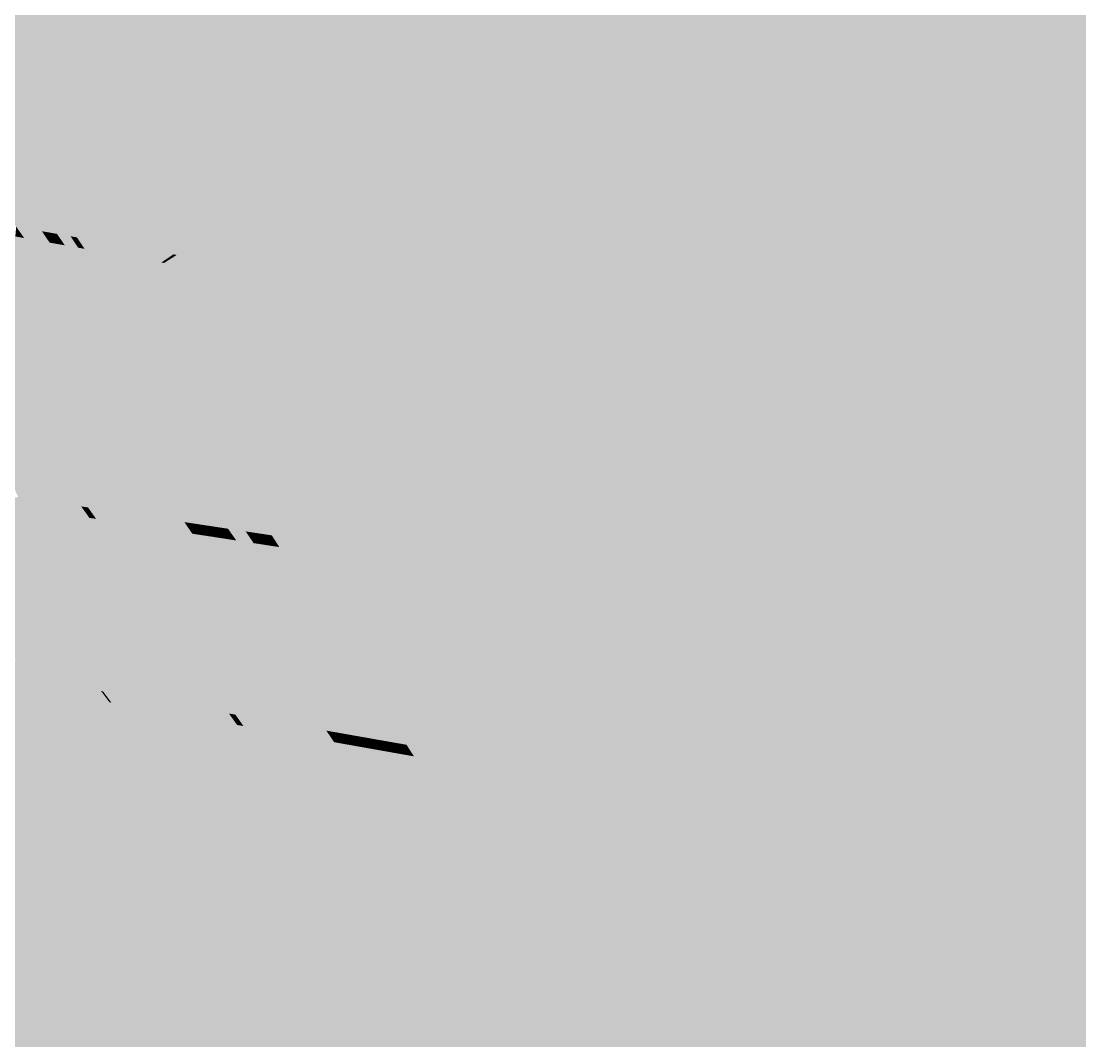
# Model space of a CAD drawing. Header units: millimetres. Extents: x 340454 to 342791, y 6993867 to 6995092.
# Drawn here: x 340796.164 to 340797.896, y 6994602.325 to 6994603.993 of the extents above; entities that cross this region are included whole.
import ezdxf

# ---------------------------------------------------------------- set-up
doc = ezdxf.new("R2010")
doc.units = ezdxf.units.MM
doc.header["$LTSCALE"] = 10
doc.layers.add('A-MODELAGEM', color=7, linetype='Continuous')
doc.layers.add('URB-Quadras', color=3, linetype='Continuous')

msp = doc.modelspace()

# ---------------------------------------------------------------- linework, layer by layer
at = {"lineweight": 20}
msp.add_lwpolyline([(340804.4536, 6994595.5903, -0.006606), (340796.9114, 6994606.3729, 0.436053), (340791.2693, 6994607.2952), (340769.737, 6994591.4125), (340780.2367, 6994577.2322), (340804.4536, 6994595.5903, -0.007581)], format="xyb", close=True, dxfattribs=at)
at = {"layer": 'A-MODELAGEM', "color": 11, "linetype": 'Continuous', "lineweight": -3}
for points in [[(340796.7008, 6994604.0046), (340796.92, 6994603.9574), (340797.0853, 6994604.2102)], [(340796.92, 6994603.9574), (340797.248, 6994604.1812), (340797.0853, 6994604.2102)], [(340796.92, 6994603.9574), (340796.953, 6994603.9504), (340797.248, 6994604.1812)], [(340796.953, 6994603.9504), (340797.3012, 6994604.1717), (340797.248, 6994604.1812)], [(340796.0259, 6994603.9769), (340796.4565, 6994603.9128), (340795.9396, 6994604.1684)], [(340795.9396, 6994604.1684), (340796.4565, 6994603.9128), (340796.6175, 6994604.0225)], [(340796.953, 6994603.9504), (340797.0114, 6994603.9378), (340797.3012, 6994604.1717)], [(340797.0114, 6994603.9378), (340797.3432, 6994604.1642), (340797.3012, 6994604.1717)], [(340797.0114, 6994603.9378), (340797.1359, 6994603.911), (340797.3432, 6994604.1642)], [(340797.1359, 6994603.911), (340797.5403, 6994604.1291), (340797.3432, 6994604.1642)], [(340797.1359, 6994603.911), (340797.3059, 6994603.8744), (340797.5403, 6994604.1291)], [(340797.3059, 6994603.8744), (340797.6499, 6994604.1095), (340797.5403, 6994604.1291)], [(340797.3059, 6994603.8744), (340797.737, 6994603.7817), (340797.6499, 6994604.1095)], [(340797.737, 6994603.7817), (340798.2998, 6994603.9935), (340797.6499, 6994604.1095)], [(340796.4565, 6994603.9128), (340796.5132, 6994603.9043), (340796.6175, 6994604.0225)], [(340796.5132, 6994603.9043), (340796.7008, 6994604.0046), (340796.6175, 6994604.0225)], [(340796.5132, 6994603.9043), (340796.7832, 6994603.8641), (340796.7008, 6994604.0046)], [(340796.7832, 6994603.8641), (340796.92, 6994603.9574), (340796.7008, 6994604.0046)], [(340797.737, 6994603.7817), (340797.9927, 6994603.7267), (340798.2998, 6994603.9935)], [(340796.0386, 6994603.9581), (340796.4351, 6994603.8982), (340796.0259, 6994603.9769)], [(340796.0259, 6994603.9769), (340796.4351, 6994603.8982), (340796.4565, 6994603.9128)], [(340796.179, 6994603.6776), (340795.9828, 6994603.9666), (340796.1359, 6994603.6855)], [(340796.179, 6994603.6776), (340795.9919, 6994603.9652), (340795.9828, 6994603.9666)], [(340796.1896, 6994603.6756), (340796.0039, 6994603.9634), (340795.9919, 6994603.9652)], [(340796.1896, 6994603.6756), (340795.9919, 6994603.9652), (340796.179, 6994603.6776)], [(340796.2036, 6994603.673), (340796.0348, 6994603.9587), (340796.0039, 6994603.9634)], [(340796.2036, 6994603.673), (340796.0039, 6994603.9634), (340796.1896, 6994603.6756)], [(340796.2268, 6994603.6687), (340796.0369, 6994603.9584), (340796.0348, 6994603.9587)], [(340796.2268, 6994603.6687), (340796.0348, 6994603.9587), (340796.2036, 6994603.673)], [(340796.1919, 6994603.7325), (340796.0386, 6994603.9581), (340796.0369, 6994603.9584)], [(340796.2321, 6994603.6677), (340796.1919, 6994603.7325), (340796.0369, 6994603.9584)], [(340796.2321, 6994603.6677), (340796.0369, 6994603.9584), (340796.2268, 6994603.6687)], [(340796.1919, 6994603.7325), (340796.4351, 6994603.8982), (340796.0386, 6994603.9581)], [(340796.7832, 6994603.8641), (340796.8109, 6994603.86), (340796.92, 6994603.9574)], [(340796.8109, 6994603.86), (340796.953, 6994603.9504), (340796.92, 6994603.9574)], [(340796.8109, 6994603.86), (340796.882, 6994603.8494), (340796.953, 6994603.9504)], [(340796.882, 6994603.8494), (340797.0114, 6994603.9378), (340796.953, 6994603.9504)], [(340796.882, 6994603.8494), (340796.9914, 6994603.8331), (340797.0114, 6994603.9378)], [(340796.9914, 6994603.8331), (340797.1359, 6994603.911), (340797.0114, 6994603.9378)], [(340796.4351, 6994603.8982), (340796.4871, 6994603.8903), (340796.4565, 6994603.9128)], [(340796.4565, 6994603.9128), (340796.4871, 6994603.8903), (340796.5132, 6994603.9043)], [(340796.4871, 6994603.8903), (340796.761, 6994603.8489), (340796.5132, 6994603.9043)], [(340796.5132, 6994603.9043), (340796.761, 6994603.8489), (340796.7832, 6994603.8641)], [(340796.9914, 6994603.8331), (340797.1999, 6994603.8021), (340797.1359, 6994603.911)], [(340797.1999, 6994603.8021), (340797.3059, 6994603.8744), (340797.1359, 6994603.911)], [(340796.1919, 6994603.7325), (340796.4871, 6994603.8903), (340796.4351, 6994603.8982)], [(340796.2365, 6994603.6669), (340796.4871, 6994603.8903), (340796.1919, 6994603.7325)], [(340796.2365, 6994603.6669), (340796.4392, 6994603.6294), (340796.4871, 6994603.8903)], [(340796.4392, 6994603.6294), (340796.761, 6994603.8489), (340796.4871, 6994603.8903)], [(340797.1999, 6994603.8021), (340797.6235, 6994603.739), (340797.3059, 6994603.8744)], [(340797.3059, 6994603.8744), (340797.6235, 6994603.739), (340797.737, 6994603.7817)], [(340796.4392, 6994603.6294), (340796.4461, 6994603.6281), (340796.761, 6994603.8489)], [(340796.4461, 6994603.6281), (340796.7872, 6994603.845), (340796.761, 6994603.8489)], [(340796.761, 6994603.8489), (340796.7872, 6994603.845), (340796.7832, 6994603.8641)], [(340796.7872, 6994603.845), (340796.8109, 6994603.86), (340796.7832, 6994603.8641)], [(340796.7872, 6994603.845), (340796.8594, 6994603.834), (340796.8109, 6994603.86)], [(340796.8109, 6994603.86), (340796.8594, 6994603.834), (340796.882, 6994603.8494)], [(340796.8594, 6994603.834), (340796.9639, 6994603.8183), (340796.882, 6994603.8494)], [(340796.882, 6994603.8494), (340796.9639, 6994603.8183), (340796.9914, 6994603.8331)], [(340796.4461, 6994603.6281), (340796.5339, 6994603.6119), (340796.7872, 6994603.845)], [(340796.5339, 6994603.6119), (340796.8594, 6994603.834), (340796.7872, 6994603.845)], [(340796.5339, 6994603.6119), (340796.569, 6994603.6054), (340796.8594, 6994603.834)], [(340796.569, 6994603.6054), (340796.9639, 6994603.8183), (340796.8594, 6994603.834)], [(340796.9639, 6994603.8183), (340797.1766, 6994603.7861), (340796.9914, 6994603.8331)], [(340796.9914, 6994603.8331), (340797.1766, 6994603.7861), (340797.1999, 6994603.8021)], [(340796.569, 6994603.6054), (340796.839, 6994603.5554), (340796.9639, 6994603.8183)], [(340796.839, 6994603.5554), (340797.1766, 6994603.7861), (340796.9639, 6994603.8183)], [(340797.1766, 6994603.7861), (340797.5848, 6994603.7244), (340797.1999, 6994603.8021)], [(340797.1999, 6994603.8021), (340797.5848, 6994603.7244), (340797.6235, 6994603.739)], [(340796.839, 6994603.5554), (340797.038, 6994603.5186), (340797.1766, 6994603.7861)], [(340797.038, 6994603.5186), (340797.5848, 6994603.7244), (340797.1766, 6994603.7861)], [(340797.6235, 6994603.739), (340797.9415, 6994603.6916), (340797.737, 6994603.7817)], [(340797.737, 6994603.7817), (340797.9415, 6994603.6916), (340797.9927, 6994603.7267)], [(340796.2353, 6994603.6671), (340796.1919, 6994603.7325), (340796.2321, 6994603.6677)], [(340796.2365, 6994603.6669), (340796.1919, 6994603.7325), (340796.2353, 6994603.6671)], [(340797.5848, 6994603.7244), (340797.9162, 6994603.6743), (340797.6235, 6994603.739)], [(340797.6235, 6994603.739), (340797.9162, 6994603.6743), (340797.9415, 6994603.6916)], [(340797.038, 6994603.5186), (340797.5504, 6994603.4237), (340797.5848, 6994603.7244)], [(340797.5504, 6994603.4237), (340797.9162, 6994603.6743), (340797.5848, 6994603.7244)], [(340796.156, 6994603.6569), (340796.179, 6994603.6776), (340796.1359, 6994603.6855)], [(340796.1981, 6994603.6494), (340796.179, 6994603.6776), (340796.156, 6994603.6569)], [(340796.1981, 6994603.6494), (340796.1896, 6994603.6756), (340796.179, 6994603.6776)], [(340796.2087, 6994603.6476), (340796.1896, 6994603.6756), (340796.1981, 6994603.6494)], [(340796.2087, 6994603.6476), (340796.2036, 6994603.673), (340796.1896, 6994603.6756)], [(340796.2174, 6994603.3806), (340796.0195, 6994603.6649), (340796.1302, 6994603.3989)], [(340796.2174, 6994603.3806), (340796.1074, 6994603.6493), (340796.0195, 6994603.6649)], [(340796.2228, 6994603.6451), (340796.2036, 6994603.673), (340796.2087, 6994603.6476)], [(340796.2228, 6994603.6451), (340796.2268, 6994603.6687), (340796.2036, 6994603.673)], [(340796.245, 6994603.6412), (340796.2268, 6994603.6687), (340796.2228, 6994603.6451)], [(340796.245, 6994603.6412), (340796.2321, 6994603.6677), (340796.2268, 6994603.6687)], [(340796.2506, 6994603.6402), (340796.2321, 6994603.6677), (340796.245, 6994603.6412)], [(340796.2506, 6994603.6402), (340796.2353, 6994603.6671), (340796.2321, 6994603.6677)], [(340796.2535, 6994603.6397), (340796.2353, 6994603.6671), (340796.2506, 6994603.6402)], [(340796.2535, 6994603.6397), (340796.2365, 6994603.6669), (340796.2353, 6994603.6671)], [(340796.2553, 6994603.6394), (340796.2365, 6994603.6669), (340796.2535, 6994603.6397)], [(340796.2553, 6994603.6394), (340796.4131, 6994603.6116), (340796.2365, 6994603.6669)], [(340796.2365, 6994603.6669), (340796.4131, 6994603.6116), (340796.4392, 6994603.6294)], [(340797.5504, 6994603.4237), (340797.9826, 6994603.3437), (340797.9162, 6994603.6743)], [(340796.3025, 6994603.3627), (340796.1074, 6994603.6493), (340796.2174, 6994603.3806)], [(340796.3025, 6994603.3627), (340796.1108, 6994603.6487), (340796.1074, 6994603.6493)], [(340796.3063, 6994603.3619), (340796.1108, 6994603.6487), (340796.3025, 6994603.3627)], [(340796.3063, 6994603.3619), (340796.1149, 6994603.6479), (340796.1108, 6994603.6487)], [(340796.311, 6994603.3609), (340796.1149, 6994603.6479), (340796.3063, 6994603.3619)], [(340796.311, 6994603.3609), (340796.1199, 6994603.647), (340796.1149, 6994603.6479)], [(340796.3167, 6994603.3597), (340796.1199, 6994603.647), (340796.311, 6994603.3609)], [(340796.3167, 6994603.3597), (340796.1261, 6994603.6459), (340796.1199, 6994603.647)], [(340796.3237, 6994603.3583), (340796.1261, 6994603.6459), (340796.3167, 6994603.3597)], [(340796.3237, 6994603.3583), (340796.1337, 6994603.6446), (340796.1261, 6994603.6459)], [(340796.3324, 6994603.3564), (340796.1337, 6994603.6446), (340796.3237, 6994603.3583)], [(340796.3324, 6994603.3564), (340796.143, 6994603.6429), (340796.1337, 6994603.6446)], [(340796.343, 6994603.3542), (340796.143, 6994603.6429), (340796.3324, 6994603.3564)], [(340796.343, 6994603.3542), (340796.1546, 6994603.6409), (340796.143, 6994603.6429)], [(340796.1691, 6994603.6383), (340796.156, 6994603.6569), (340796.1546, 6994603.6409)], [(340796.3562, 6994603.3514), (340796.1546, 6994603.6409), (340796.343, 6994603.3542)], [(340796.3562, 6994603.3514), (340796.1691, 6994603.6383), (340796.1546, 6994603.6409)], [(340796.1981, 6994603.6494), (340796.156, 6994603.6569), (340796.1691, 6994603.6383)], [(340796.2107, 6994603.6308), (340796.1981, 6994603.6494), (340796.1691, 6994603.6383)], [(340796.2107, 6994603.6308), (340796.2087, 6994603.6476), (340796.1981, 6994603.6494)], [(340796.2214, 6994603.6289), (340796.2087, 6994603.6476), (340796.2107, 6994603.6308)], [(340796.2228, 6994603.6451), (340796.2087, 6994603.6476), (340796.2214, 6994603.6289)], [(340796.2356, 6994603.6264), (340796.2228, 6994603.6451), (340796.2214, 6994603.6289)], [(340796.245, 6994603.6412), (340796.2228, 6994603.6451), (340796.2356, 6994603.6264)], [(340796.2574, 6994603.6225), (340796.245, 6994603.6412), (340796.2356, 6994603.6264)], [(340796.2574, 6994603.6225), (340796.2506, 6994603.6402), (340796.245, 6994603.6412)], [(340796.3727, 6994603.348), (340796.1691, 6994603.6383), (340796.3562, 6994603.3514)], [(340796.3727, 6994603.348), (340796.2107, 6994603.6308), (340796.1691, 6994603.6383)], [(340796.4078, 6994603.3406), (340796.2107, 6994603.6308), (340796.3727, 6994603.348)], [(340796.4078, 6994603.3406), (340796.2214, 6994603.6289), (340796.2107, 6994603.6308)], [(340796.42, 6994603.338), (340796.2214, 6994603.6289), (340796.4078, 6994603.3406)], [(340796.42, 6994603.338), (340796.2356, 6994603.6264), (340796.2214, 6994603.6289)], [(340796.4363, 6994603.3346), (340796.2356, 6994603.6264), (340796.42, 6994603.338)], [(340796.4363, 6994603.3346), (340796.2574, 6994603.6225), (340796.2356, 6994603.6264)], [(340796.2632, 6994603.6215), (340796.2506, 6994603.6402), (340796.2574, 6994603.6225)], [(340796.2632, 6994603.6215), (340796.2535, 6994603.6397), (340796.2506, 6994603.6402)], [(340796.2659, 6994603.621), (340796.2535, 6994603.6397), (340796.2632, 6994603.6215)], [(340796.2659, 6994603.621), (340796.2553, 6994603.6394), (340796.2535, 6994603.6397)], [(340796.268, 6994603.6206), (340796.2553, 6994603.6394), (340796.2659, 6994603.621)], [(340796.268, 6994603.6206), (340796.3936, 6994603.5983), (340796.2553, 6994603.6394)], [(340796.2553, 6994603.6394), (340796.3936, 6994603.5983), (340796.4131, 6994603.6116)], [(340796.4131, 6994603.6116), (340796.4186, 6994603.6106), (340796.4392, 6994603.6294)], [(340796.4186, 6994603.6106), (340796.4461, 6994603.6281), (340796.4392, 6994603.6294)], [(340796.4186, 6994603.6106), (340796.5088, 6994603.5947), (340796.4461, 6994603.6281)], [(340796.4461, 6994603.6281), (340796.5088, 6994603.5947), (340796.5339, 6994603.6119)], [(340796.4499, 6994603.3317), (340796.2574, 6994603.6225), (340796.4363, 6994603.3346)], [(340796.4499, 6994603.3317), (340796.2632, 6994603.6215), (340796.2574, 6994603.6225)], [(340796.4591, 6994603.3298), (340796.2632, 6994603.6215), (340796.4499, 6994603.3317)], [(340796.4591, 6994603.3298), (340796.2659, 6994603.621), (340796.2632, 6994603.6215)], [(340796.4593, 6994603.3298), (340796.2659, 6994603.621), (340796.4591, 6994603.3298)], [(340796.4593, 6994603.3298), (340796.3182, 6994603.5468), (340796.2659, 6994603.621)], [(340796.3182, 6994603.5468), (340796.268, 6994603.6206), (340796.2659, 6994603.621)], [(340796.3182, 6994603.5468), (340796.3936, 6994603.5983), (340796.268, 6994603.6206)], [(340796.3936, 6994603.5983), (340796.3979, 6994603.5975), (340796.4131, 6994603.6116)], [(340796.3979, 6994603.5975), (340796.4186, 6994603.6106), (340796.4131, 6994603.6116)], [(340796.3979, 6994603.5975), (340796.4891, 6994603.5813), (340796.4186, 6994603.6106)], [(340796.4186, 6994603.6106), (340796.4891, 6994603.5813), (340796.5088, 6994603.5947)], [(340796.5088, 6994603.5947), (340796.5393, 6994603.5894), (340796.5339, 6994603.6119)], [(340796.5393, 6994603.5894), (340796.569, 6994603.6054), (340796.5339, 6994603.6119)], [(340796.3182, 6994603.5468), (340796.3979, 6994603.5975), (340796.3936, 6994603.5983)], [(340796.3565, 6994603.4908), (340796.3979, 6994603.5975), (340796.3182, 6994603.5468)], [(340796.3565, 6994603.4908), (340796.4891, 6994603.5813), (340796.3979, 6994603.5975)], [(340796.4891, 6994603.5813), (340796.5155, 6994603.5765), (340796.5088, 6994603.5947)], [(340796.5155, 6994603.5765), (340796.5393, 6994603.5894), (340796.5088, 6994603.5947)], [(340796.5155, 6994603.5765), (340796.7966, 6994603.5265), (340796.5393, 6994603.5894)], [(340796.5393, 6994603.5894), (340796.8171, 6994603.5405), (340796.569, 6994603.6054)], [(340796.5393, 6994603.5894), (340796.7966, 6994603.5265), (340796.8171, 6994603.5405)], [(340796.569, 6994603.6054), (340796.8171, 6994603.5405), (340796.839, 6994603.5554)], [(340796.3565, 6994603.4908), (340796.5155, 6994603.5765), (340796.4891, 6994603.5813)], [(340796.4599, 6994603.3296), (340796.5155, 6994603.5765), (340796.3565, 6994603.4908)], [(340796.4599, 6994603.3296), (340796.4971, 6994603.3218), (340796.5155, 6994603.5765)], [(340796.4971, 6994603.3218), (340796.7966, 6994603.5265), (340796.5155, 6994603.5765)], [(340796.8171, 6994603.5405), (340797.0072, 6994603.507), (340796.839, 6994603.5554)], [(340796.839, 6994603.5554), (340797.0072, 6994603.507), (340797.038, 6994603.5186)], [(340796.4596, 6994603.3297), (340796.3182, 6994603.5468), (340796.4593, 6994603.3298)], [(340796.4596, 6994603.3297), (340796.3565, 6994603.4908), (340796.3182, 6994603.5468)], [(340796.7966, 6994603.5265), (340796.9747, 6994603.4947), (340796.8171, 6994603.5405)], [(340796.8171, 6994603.5405), (340796.9747, 6994603.4947), (340797.0072, 6994603.507)], [(340796.4971, 6994603.3218), (340796.5088, 6994603.3194), (340796.7966, 6994603.5265)], [(340796.5088, 6994603.3194), (340796.9747, 6994603.4947), (340796.7966, 6994603.5265)], [(340796.9747, 6994603.4947), (340797.5138, 6994603.3986), (340797.0072, 6994603.507)], [(340797.0072, 6994603.507), (340797.536, 6994603.4139), (340797.038, 6994603.5186)], [(340797.0072, 6994603.507), (340797.5138, 6994603.3986), (340797.536, 6994603.4139)], [(340797.038, 6994603.5186), (340797.536, 6994603.4139), (340797.5504, 6994603.4237)], [(340796.4599, 6994603.3296), (340796.3565, 6994603.4908), (340796.4596, 6994603.3297)], [(340796.5088, 6994603.3194), (340797.1893, 6994603.1763), (340796.9747, 6994603.4947)], [(340797.1893, 6994603.1763), (340797.5138, 6994603.3986), (340796.9747, 6994603.4947)], [(340799.0045, 6994599.0072), (340793.1709, 6994603.4372), (340790.7048, 6994600.2135)], [(340799.0045, 6994599.0072), (340794.4892, 6994603.2026), (340793.1709, 6994603.4372)], [(340797.536, 6994603.4139), (340797.9673, 6994603.3379), (340797.5504, 6994603.4237)], [(340797.5504, 6994603.4237), (340797.9673, 6994603.3379), (340797.9826, 6994603.3437)], [(340796.2149, 6994603.2065), (340796.0661, 6994603.4124), (340796.1593, 6994603.2149)], [(340796.2149, 6994603.2065), (340796.118, 6994603.4015), (340796.0661, 6994603.4124)], [(340796.2623, 6994603.1993), (340796.118, 6994603.4015), (340796.2149, 6994603.2065)], [(340796.2623, 6994603.1993), (340796.1302, 6994603.3989), (340796.118, 6994603.4015)], [(340796.2735, 6994603.1976), (340796.1302, 6994603.3989), (340796.2623, 6994603.1993)], [(340796.2735, 6994603.1976), (340796.2174, 6994603.3806), (340796.1302, 6994603.3989)], [(340797.1893, 6994603.1763), (340797.4161, 6994603.1287), (340797.5138, 6994603.3986)], [(340797.4161, 6994603.1287), (340797.9313, 6994603.3243), (340797.5138, 6994603.3986)], [(340797.5138, 6994603.3986), (340797.9313, 6994603.3243), (340797.536, 6994603.4139)], [(340797.536, 6994603.4139), (340797.9313, 6994603.3243), (340797.9673, 6994603.3379)], [(340796.3532, 6994603.1855), (340796.2174, 6994603.3806), (340796.2735, 6994603.1976)], [(340796.3532, 6994603.1855), (340796.3025, 6994603.3627), (340796.2174, 6994603.3806)], [(340796.4312, 6994603.1736), (340796.3025, 6994603.3627), (340796.3532, 6994603.1855)], [(340796.4312, 6994603.1736), (340796.3063, 6994603.3619), (340796.3025, 6994603.3627)], [(340796.4351, 6994603.173), (340796.3063, 6994603.3619), (340796.4312, 6994603.1736)], [(340796.4351, 6994603.173), (340796.311, 6994603.3609), (340796.3063, 6994603.3619)], [(340796.4399, 6994603.1723), (340796.311, 6994603.3609), (340796.4351, 6994603.173)], [(340796.4399, 6994603.1723), (340796.3167, 6994603.3597), (340796.311, 6994603.3609)], [(340796.4457, 6994603.1714), (340796.3167, 6994603.3597), (340796.4399, 6994603.1723)], [(340796.4457, 6994603.1714), (340796.3237, 6994603.3583), (340796.3167, 6994603.3597)], [(340796.4529, 6994603.1703), (340796.3237, 6994603.3583), (340796.4457, 6994603.1714)], [(340796.4529, 6994603.1703), (340796.3324, 6994603.3564), (340796.3237, 6994603.3583)], [(340796.4616, 6994603.169), (340796.3324, 6994603.3564), (340796.4529, 6994603.1703)], [(340796.4616, 6994603.169), (340796.343, 6994603.3542), (340796.3324, 6994603.3564)], [(340796.4724, 6994603.1674), (340796.343, 6994603.3542), (340796.4616, 6994603.169)], [(340796.4724, 6994603.1674), (340796.3562, 6994603.3514), (340796.343, 6994603.3542)], [(340796.4858, 6994603.1653), (340796.3562, 6994603.3514), (340796.4724, 6994603.1674)], [(340796.4858, 6994603.1653), (340796.3727, 6994603.348), (340796.3562, 6994603.3514)], [(340796.5026, 6994603.1628), (340796.3727, 6994603.348), (340796.4858, 6994603.1653)], [(340796.5026, 6994603.1628), (340796.4078, 6994603.3406), (340796.3727, 6994603.348)], [(340796.5315, 6994603.1584), (340796.4078, 6994603.3406), (340796.5026, 6994603.1628)], [(340796.5315, 6994603.1584), (340796.42, 6994603.338), (340796.4078, 6994603.3406)], [(340796.5439, 6994603.1565), (340796.42, 6994603.338), (340796.5315, 6994603.1584)], [(340796.5439, 6994603.1565), (340796.4363, 6994603.3346), (340796.42, 6994603.338)], [(340796.5605, 6994603.154), (340796.4363, 6994603.3346), (340796.5439, 6994603.1565)], [(340796.5605, 6994603.154), (340796.4499, 6994603.3317), (340796.4363, 6994603.3346)], [(340796.5684, 6994603.1528), (340796.4499, 6994603.3317), (340796.5605, 6994603.154)], [(340796.5684, 6994603.1528), (340796.4747, 6994603.3065), (340796.4499, 6994603.3317)], [(340796.4747, 6994603.3065), (340796.4591, 6994603.3298), (340796.4499, 6994603.3317)], [(340796.4747, 6994603.3065), (340796.4593, 6994603.3298), (340796.4591, 6994603.3298)], [(340796.4747, 6994603.3065), (340796.4596, 6994603.3297), (340796.4593, 6994603.3298)], [(340796.4747, 6994603.3065), (340796.4599, 6994603.3296), (340796.4596, 6994603.3297)], [(340796.4747, 6994603.3065), (340796.4971, 6994603.3218), (340796.4599, 6994603.3296)], [(340796.4747, 6994603.3065), (340796.5088, 6994603.3194), (340796.4971, 6994603.3218)], [(340796.5742, 6994603.1519), (340796.5088, 6994603.3194), (340796.4747, 6994603.3065)], [(340796.5742, 6994603.1519), (340797.0484, 6994603.0798), (340796.5088, 6994603.3194)], [(340796.5088, 6994603.3194), (340797.0484, 6994603.0798), (340797.1893, 6994603.1763)], [(340797.4161, 6994603.1287), (340797.8799, 6994603.0312), (340797.9313, 6994603.3243)], [(340797.8799, 6994603.0312), (340798.2294, 6994603.2711), (340797.9313, 6994603.3243)], [(340796.5742, 6994603.1519), (340796.4747, 6994603.3065), (340796.5684, 6994603.1528)], [(340797.8799, 6994603.0312), (340798.3164, 6994602.9394), (340798.2294, 6994603.2711)], [(340796.273, 6994602.9261), (340796.0549, 6994603.2146), (340796.155, 6994602.9478)], [(340796.273, 6994602.9261), (340796.0583, 6994603.2141), (340796.0549, 6994603.2146)], [(340796.2763, 6994602.9255), (340796.0583, 6994603.2141), (340796.273, 6994602.9261)], [(340796.2763, 6994602.9255), (340796.1163, 6994603.2051), (340796.0583, 6994603.2141)], [(340796.1728, 6994603.1964), (340796.1593, 6994603.2149), (340796.1163, 6994603.2051)], [(340796.2149, 6994603.2065), (340796.1593, 6994603.2149), (340796.1728, 6994603.1964)], [(340799.0158, 6994599.0793), (340794.8221, 6994603.1434), (340794.4892, 6994603.2026)], [(340799.0045, 6994599.0072), (340799.0158, 6994599.0793), (340794.4892, 6994603.2026)], [(340796.3321, 6994602.9153), (340796.1163, 6994603.2051), (340796.2763, 6994602.9255)], [(340796.3321, 6994602.9153), (340796.1728, 6994603.1964), (340796.1163, 6994603.2051)], [(340796.2284, 6994603.1879), (340796.2149, 6994603.2065), (340796.1728, 6994603.1964)], [(340796.3864, 6994602.9053), (340796.1728, 6994603.1964), (340796.3321, 6994602.9153)], [(340796.3864, 6994602.9053), (340796.2284, 6994603.1879), (340796.1728, 6994603.1964)], [(340796.2623, 6994603.1993), (340796.2149, 6994603.2065), (340796.2284, 6994603.1879)], [(340796.2757, 6994603.1806), (340796.2623, 6994603.1993), (340796.2284, 6994603.1879)], [(340796.2757, 6994603.1806), (340796.2735, 6994603.1976), (340796.2623, 6994603.1993)], [(340796.2868, 6994603.1789), (340796.2735, 6994603.1976), (340796.2757, 6994603.1806)], [(340796.3532, 6994603.1855), (340796.2735, 6994603.1976), (340796.2868, 6994603.1789)], [(340796.4397, 6994602.8955), (340796.2284, 6994603.1879), (340796.3864, 6994602.9053)], [(340796.4397, 6994602.8955), (340796.2757, 6994603.1806), (340796.2284, 6994603.1879)], [(340796.4851, 6994602.8871), (340796.2757, 6994603.1806), (340796.4397, 6994602.8955)], [(340796.4851, 6994602.8871), (340796.2868, 6994603.1789), (340796.2757, 6994603.1806)], [(340796.3663, 6994603.1667), (340796.3532, 6994603.1855), (340796.2868, 6994603.1789)], [(340796.4957, 6994602.8852), (340796.2868, 6994603.1789), (340796.4851, 6994602.8871)], [(340796.4957, 6994602.8852), (340796.3663, 6994603.1667), (340796.2868, 6994603.1789)], [(340796.4312, 6994603.1736), (340796.3532, 6994603.1855), (340796.3663, 6994603.1667)], [(340796.4441, 6994603.1547), (340796.4312, 6994603.1736), (340796.3663, 6994603.1667)], [(340796.4441, 6994603.1547), (340796.4351, 6994603.173), (340796.4312, 6994603.1736)], [(340797.0484, 6994603.0798), (340797.219, 6994603.0539), (340797.1893, 6994603.1763)], [(340797.219, 6994603.0539), (340797.4161, 6994603.1287), (340797.1893, 6994603.1763)], [(340796.5719, 6994602.8712), (340796.3663, 6994603.1667), (340796.4957, 6994602.8852)], [(340796.5719, 6994602.8712), (340796.4441, 6994603.1547), (340796.3663, 6994603.1667)], [(340796.448, 6994603.1541), (340796.4351, 6994603.173), (340796.4441, 6994603.1547)], [(340796.448, 6994603.1541), (340796.4399, 6994603.1723), (340796.4351, 6994603.173)], [(340796.4528, 6994603.1533), (340796.4399, 6994603.1723), (340796.448, 6994603.1541)], [(340796.4528, 6994603.1533), (340796.4457, 6994603.1714), (340796.4399, 6994603.1723)], [(340796.4587, 6994603.1524), (340796.4457, 6994603.1714), (340796.4528, 6994603.1533)], [(340796.4587, 6994603.1524), (340796.4529, 6994603.1703), (340796.4457, 6994603.1714)], [(340796.4659, 6994603.1513), (340796.4529, 6994603.1703), (340796.4587, 6994603.1524)], [(340796.4659, 6994603.1513), (340796.4616, 6994603.169), (340796.4529, 6994603.1703)], [(340796.4748, 6994603.15), (340796.4616, 6994603.169), (340796.4659, 6994603.1513)], [(340796.4748, 6994603.15), (340796.4724, 6994603.1674), (340796.4616, 6994603.169)], [(340796.4856, 6994603.1483), (340796.4724, 6994603.1674), (340796.4748, 6994603.15)], [(340796.4858, 6994603.1653), (340796.4724, 6994603.1674), (340796.4856, 6994603.1483)], [(340796.4991, 6994603.1462), (340796.4858, 6994603.1653), (340796.4856, 6994603.1483)], [(340796.5026, 6994603.1628), (340796.4858, 6994603.1653), (340796.4991, 6994603.1462)], [(340796.5161, 6994603.1436), (340796.5026, 6994603.1628), (340796.4991, 6994603.1462)], [(340796.5315, 6994603.1584), (340796.5026, 6994603.1628), (340796.5161, 6994603.1436)], [(340796.5445, 6994603.1392), (340796.5315, 6994603.1584), (340796.5161, 6994603.1436)], [(340796.5445, 6994603.1392), (340796.5439, 6994603.1565), (340796.5315, 6994603.1584)], [(340796.557, 6994603.1373), (340796.5439, 6994603.1565), (340796.5445, 6994603.1392)], [(340796.5605, 6994603.154), (340796.5439, 6994603.1565), (340796.557, 6994603.1373)], [(340799.0196, 6994599.1032), (340794.8443, 6994603.1395), (340794.8221, 6994603.1434)], [(340799.0158, 6994599.0793), (340799.0196, 6994599.1032), (340794.8221, 6994603.1434)], [(340799.0198, 6994599.1049), (340794.8686, 6994603.1352), (340794.8443, 6994603.1395)], [(340799.0196, 6994599.1032), (340799.0198, 6994599.1049), (340794.8443, 6994603.1395)], [(340796.6464, 6994602.8575), (340796.4441, 6994603.1547), (340796.5719, 6994602.8712)], [(340796.6464, 6994602.8575), (340796.448, 6994603.1541), (340796.4441, 6994603.1547)], [(340796.6508, 6994602.8567), (340796.448, 6994603.1541), (340796.6464, 6994602.8575)], [(340796.6508, 6994602.8567), (340796.4528, 6994603.1533), (340796.448, 6994603.1541)], [(340796.6562, 6994602.8557), (340796.4528, 6994603.1533), (340796.6508, 6994602.8567)], [(340796.6562, 6994602.8557), (340796.4587, 6994603.1524), (340796.4528, 6994603.1533)], [(340796.6628, 6994602.8545), (340796.4587, 6994603.1524), (340796.6562, 6994602.8557)], [(340796.6628, 6994602.8545), (340796.4659, 6994603.1513), (340796.4587, 6994603.1524)], [(340796.6709, 6994602.853), (340796.4659, 6994603.1513), (340796.6628, 6994602.8545)], [(340796.6709, 6994602.853), (340796.4748, 6994603.15), (340796.4659, 6994603.1513)], [(340796.6808, 6994602.8512), (340796.4748, 6994603.15), (340796.6709, 6994602.853)], [(340796.6808, 6994602.8512), (340796.4856, 6994603.1483), (340796.4748, 6994603.15)], [(340796.693, 6994602.8489), (340796.4856, 6994603.1483), (340796.6808, 6994602.8512)], [(340796.693, 6994602.8489), (340796.4991, 6994603.1462), (340796.4856, 6994603.1483)], [(340796.7082, 6994602.8461), (340796.4991, 6994603.1462), (340796.693, 6994602.8489)], [(340796.7082, 6994602.8461), (340796.5161, 6994603.1436), (340796.4991, 6994603.1462)], [(340796.7272, 6994602.8426), (340796.5161, 6994603.1436), (340796.7082, 6994602.8461)], [(340796.7272, 6994602.8426), (340796.5445, 6994603.1392), (340796.5161, 6994603.1436)], [(340796.7485, 6994602.8387), (340796.5445, 6994603.1392), (340796.7272, 6994602.8426)], [(340796.7485, 6994602.8387), (340796.557, 6994603.1373), (340796.5445, 6994603.1392)], [(340796.5737, 6994603.1347), (340796.5605, 6994603.154), (340796.557, 6994603.1373)], [(340796.5737, 6994603.1347), (340796.5684, 6994603.1528), (340796.5605, 6994603.154)], [(340796.5811, 6994603.1336), (340796.5684, 6994603.1528), (340796.5737, 6994603.1347)], [(340796.5811, 6994603.1336), (340796.5742, 6994603.1519), (340796.5684, 6994603.1528)], [(340796.5865, 6994603.1328), (340796.5742, 6994603.1519), (340796.5811, 6994603.1336)], [(340796.5865, 6994603.1328), (340797.0268, 6994603.065), (340796.5742, 6994603.1519)], [(340796.5742, 6994603.1519), (340797.0268, 6994603.065), (340797.0484, 6994603.0798)], [(340799.0201, 6994599.1068), (340794.9748, 6994603.1163), (340794.8686, 6994603.1352)], [(340799.0198, 6994599.1049), (340799.0201, 6994599.1068), (340794.8686, 6994603.1352)], [(340796.7626, 6994602.8361), (340796.557, 6994603.1373), (340796.7485, 6994602.8387)], [(340796.7626, 6994602.8361), (340796.7514, 6994602.8764), (340796.557, 6994603.1373)], [(340796.7514, 6994602.8764), (340796.5737, 6994603.1347), (340796.557, 6994603.1373)], [(340796.7514, 6994602.8764), (340796.5811, 6994603.1336), (340796.5737, 6994603.1347)], [(340796.7514, 6994602.8764), (340796.5865, 6994603.1328), (340796.5811, 6994603.1336)], [(340796.7514, 6994602.8764), (340797.0268, 6994603.065), (340796.5865, 6994603.1328)], [(340797.219, 6994603.0539), (340797.7873, 6994602.9675), (340797.4161, 6994603.1287)], [(340797.4161, 6994603.1287), (340797.7873, 6994602.9675), (340797.8799, 6994603.0312)], [(340799.0214, 6994599.1152), (340795.2497, 6994603.0674), (340794.9748, 6994603.1163)], [(340799.0201, 6994599.1068), (340799.0214, 6994599.1152), (340794.9748, 6994603.1163)], [(340797.0268, 6994603.065), (340797.1844, 6994603.0407), (340797.0484, 6994603.0798)], [(340797.0484, 6994603.0798), (340797.1844, 6994603.0407), (340797.219, 6994603.0539)], [(340799.0251, 6994599.1387), (340795.4346, 6994603.0345), (340795.2497, 6994603.0674)], [(340799.0214, 6994599.1152), (340799.0251, 6994599.1387), (340795.2497, 6994603.0674)], [(340796.7514, 6994602.8764), (340797.1844, 6994603.0407), (340797.0268, 6994603.065)], [(340797.1844, 6994603.0407), (340797.7639, 6994602.9515), (340797.219, 6994603.0539)], [(340797.219, 6994603.0539), (340797.7639, 6994602.9515), (340797.7873, 6994602.9675)], [(340796.7793, 6994602.8331), (340797.1844, 6994603.0407), (340796.7514, 6994602.8764)], [(340796.7793, 6994602.8331), (340797.42, 6994602.7153), (340797.1844, 6994603.0407)], [(340797.1844, 6994603.0407), (340797.42, 6994602.7153), (340797.7639, 6994602.9515)], [(340799.0279, 6994599.1561), (340795.608, 6994603.0036), (340795.4346, 6994603.0345)], [(340799.0251, 6994599.1387), (340799.0279, 6994599.1561), (340795.4346, 6994603.0345)], [(340797.7873, 6994602.9675), (340798.2186, 6994602.902), (340797.8799, 6994603.0312)], [(340797.8799, 6994603.0312), (340798.2186, 6994602.902), (340798.3164, 6994602.9394)], [(340799.0306, 6994599.1737), (340795.7703, 6994602.9747), (340795.608, 6994603.0036)], [(340799.0279, 6994599.1561), (340799.0306, 6994599.1737), (340795.608, 6994603.0036)], [(340799.0334, 6994599.1914), (340795.9217, 6994602.9478), (340795.7703, 6994602.9747)], [(340799.0306, 6994599.1737), (340799.0334, 6994599.1914), (340795.7703, 6994602.9747)], [(340797.7639, 6994602.9515), (340798.1805, 6994602.8874), (340797.7873, 6994602.9675)], [(340797.7873, 6994602.9675), (340798.1805, 6994602.8874), (340798.2186, 6994602.902)], [(340797.42, 6994602.7153), (340797.6301, 6994602.6767), (340797.7639, 6994602.9515)], [(340797.6301, 6994602.6767), (340798.1805, 6994602.8874), (340797.7639, 6994602.9515)], [(340799.0362, 6994599.2092), (340796.0625, 6994602.9228), (340795.9217, 6994602.9478)], [(340799.0334, 6994599.1914), (340799.0362, 6994599.2092), (340795.9217, 6994602.9478)], [(340796.1783, 6994602.9179), (340796.155, 6994602.9478), (340796.0479, 6994602.9408)], [(340796.1783, 6994602.9179), (340796.0479, 6994602.9408), (340796.0625, 6994602.9228)], [(340796.273, 6994602.9261), (340796.155, 6994602.9478), (340796.1783, 6994602.9179)], [(340799.039, 6994599.2269), (340796.1925, 6994602.8996), (340796.0625, 6994602.9228)], [(340799.0362, 6994599.2092), (340799.039, 6994599.2269), (340796.0625, 6994602.9228)], [(340796.1925, 6994602.8996), (340796.1783, 6994602.9179), (340796.0625, 6994602.9228)], [(340796.2947, 6994602.8974), (340796.273, 6994602.9261), (340796.1783, 6994602.9179)], [(340796.2947, 6994602.8974), (340796.1783, 6994602.9179), (340796.1925, 6994602.8996)], [(340796.2947, 6994602.8974), (340796.2763, 6994602.9255), (340796.273, 6994602.9261)], [(340796.298, 6994602.8968), (340796.2763, 6994602.9255), (340796.2947, 6994602.8974)], [(340796.298, 6994602.8968), (340796.3321, 6994602.9153), (340796.2763, 6994602.9255)], [(340796.353, 6994602.8871), (340796.3321, 6994602.9153), (340796.298, 6994602.8968)], [(340796.353, 6994602.8871), (340796.3864, 6994602.9053), (340796.3321, 6994602.9153)], [(340799.0417, 6994599.2444), (340796.3086, 6994602.879), (340796.1925, 6994602.8996)], [(340799.039, 6994599.2269), (340799.0417, 6994599.2444), (340796.1925, 6994602.8996)], [(340796.3086, 6994602.879), (340796.2947, 6994602.8974), (340796.1925, 6994602.8996)], [(340796.3086, 6994602.879), (340796.298, 6994602.8968), (340796.2947, 6994602.8974)], [(340796.3119, 6994602.8784), (340796.298, 6994602.8968), (340796.3086, 6994602.879)], [(340796.353, 6994602.8871), (340796.298, 6994602.8968), (340796.3119, 6994602.8784)], [(340796.4067, 6994602.8777), (340796.3864, 6994602.9053), (340796.353, 6994602.8871)], [(340796.4067, 6994602.8777), (340796.4397, 6994602.8955), (340796.3864, 6994602.9053)], [(340799.0443, 6994599.261), (340796.3119, 6994602.8784), (340796.3086, 6994602.879)], [(340799.0417, 6994599.2444), (340799.0443, 6994599.261), (340796.3086, 6994602.879)], [(340796.3668, 6994602.8686), (340796.353, 6994602.8871), (340796.3119, 6994602.8784)], [(340796.4067, 6994602.8777), (340796.353, 6994602.8871), (340796.3668, 6994602.8686)], [(340796.4593, 6994602.8684), (340796.4397, 6994602.8955), (340796.4067, 6994602.8777)], [(340796.4593, 6994602.8684), (340796.4851, 6994602.8871), (340796.4397, 6994602.8955)], [(340796.5041, 6994602.8605), (340796.4851, 6994602.8871), (340796.4593, 6994602.8684)], [(340796.5041, 6994602.8605), (340796.4957, 6994602.8852), (340796.4851, 6994602.8871)], [(340796.5146, 6994602.8587), (340796.4957, 6994602.8852), (340796.5041, 6994602.8605)], [(340796.5146, 6994602.8587), (340796.5719, 6994602.8712), (340796.4957, 6994602.8852)], [(340797.6301, 6994602.6767), (340798.1309, 6994602.5847), (340798.1805, 6994602.8874)], [(340799.0444, 6994599.2615), (340796.3668, 6994602.8686), (340796.3119, 6994602.8784)], [(340799.0443, 6994599.261), (340799.0444, 6994599.2615), (340796.3119, 6994602.8784)], [(340796.4203, 6994602.8591), (340796.4067, 6994602.8777), (340796.3668, 6994602.8686)], [(340799.0457, 6994599.2697), (340796.4203, 6994602.8591), (340796.3668, 6994602.8686)], [(340799.0444, 6994599.2615), (340799.0457, 6994599.2697), (340796.3668, 6994602.8686)], [(340796.4593, 6994602.8684), (340796.4067, 6994602.8777), (340796.4203, 6994602.8591)], [(340796.4727, 6994602.8498), (340796.4593, 6994602.8684), (340796.4203, 6994602.8591)], [(340796.5041, 6994602.8605), (340796.4593, 6994602.8684), (340796.4727, 6994602.8498)], [(340796.5899, 6994602.8454), (340796.5719, 6994602.8712), (340796.5146, 6994602.8587)], [(340796.5899, 6994602.8454), (340796.6464, 6994602.8575), (340796.5719, 6994602.8712)], [(340796.7793, 6994602.8331), (340796.7514, 6994602.8764), (340796.7626, 6994602.8361)], [(340799.047, 6994599.278), (340796.4727, 6994602.8498), (340796.4203, 6994602.8591)], [(340799.0457, 6994599.2697), (340799.047, 6994599.278), (340796.4203, 6994602.8591)], [(340796.5174, 6994602.8418), (340796.5041, 6994602.8605), (340796.4727, 6994602.8498)], [(340799.0483, 6994599.2863), (340796.5174, 6994602.8418), (340796.4727, 6994602.8498)], [(340799.047, 6994599.278), (340799.0483, 6994599.2863), (340796.4727, 6994602.8498)], [(340796.5174, 6994602.8418), (340796.5146, 6994602.8587), (340796.5041, 6994602.8605)], [(340796.5279, 6994602.84), (340796.5146, 6994602.8587), (340796.5174, 6994602.8418)], [(340796.5899, 6994602.8454), (340796.5146, 6994602.8587), (340796.5279, 6994602.84)], [(340796.6029, 6994602.8266), (340796.5899, 6994602.8454), (340796.5279, 6994602.84)], [(340796.6634, 6994602.8325), (340796.6464, 6994602.8575), (340796.5899, 6994602.8454)], [(340796.6634, 6994602.8325), (340796.5899, 6994602.8454), (340796.6029, 6994602.8266)], [(340796.6634, 6994602.8325), (340796.6508, 6994602.8567), (340796.6464, 6994602.8575)], [(340796.6678, 6994602.8317), (340796.6508, 6994602.8567), (340796.6634, 6994602.8325)], [(340796.6678, 6994602.8317), (340796.6562, 6994602.8557), (340796.6508, 6994602.8567)], [(340796.6732, 6994602.8307), (340796.6562, 6994602.8557), (340796.6678, 6994602.8317)], [(340796.6732, 6994602.8307), (340796.6628, 6994602.8545), (340796.6562, 6994602.8557)], [(340796.6798, 6994602.8296), (340796.6628, 6994602.8545), (340796.6732, 6994602.8307)], [(340796.6798, 6994602.8296), (340796.6709, 6994602.853), (340796.6628, 6994602.8545)], [(340796.6879, 6994602.8282), (340796.6709, 6994602.853), (340796.6798, 6994602.8296)], [(340796.6879, 6994602.8282), (340796.6808, 6994602.8512), (340796.6709, 6994602.853)], [(340796.6979, 6994602.8264), (340796.6808, 6994602.8512), (340796.6879, 6994602.8282)], [(340796.6979, 6994602.8264), (340796.693, 6994602.8489), (340796.6808, 6994602.8512)], [(340796.7101, 6994602.8242), (340796.693, 6994602.8489), (340796.6979, 6994602.8264)], [(340796.7101, 6994602.8242), (340796.7082, 6994602.8461), (340796.693, 6994602.8489)], [(340796.7253, 6994602.8216), (340796.7082, 6994602.8461), (340796.7101, 6994602.8242)], [(340796.7253, 6994602.8216), (340796.7272, 6994602.8426), (340796.7082, 6994602.8461)], [(340799.0497, 6994599.2953), (340796.5279, 6994602.84), (340796.5174, 6994602.8418)], [(340799.0495, 6994599.2936), (340799.0497, 6994599.2953), (340796.5174, 6994602.8418)], [(340799.0483, 6994599.2863), (340799.0495, 6994599.2936), (340796.5174, 6994602.8418)], [(340799.0517, 6994599.3081), (340796.6029, 6994602.8266), (340796.5279, 6994602.84)], [(340799.0497, 6994599.2953), (340799.0517, 6994599.3081), (340796.5279, 6994602.84)], [(340796.6763, 6994602.8136), (340796.6634, 6994602.8325), (340796.6029, 6994602.8266)], [(340796.6763, 6994602.8136), (340796.6678, 6994602.8317), (340796.6634, 6994602.8325)], [(340796.6807, 6994602.8128), (340796.6678, 6994602.8317), (340796.6763, 6994602.8136)], [(340796.6807, 6994602.8128), (340796.6732, 6994602.8307), (340796.6678, 6994602.8317)], [(340796.6862, 6994602.8118), (340796.6732, 6994602.8307), (340796.6807, 6994602.8128)], [(340796.6862, 6994602.8118), (340796.6798, 6994602.8296), (340796.6732, 6994602.8307)], [(340796.6928, 6994602.8106), (340796.6798, 6994602.8296), (340796.6862, 6994602.8118)], [(340796.6928, 6994602.8106), (340796.6879, 6994602.8282), (340796.6798, 6994602.8296)], [(340796.701, 6994602.8092), (340796.6879, 6994602.8282), (340796.6928, 6994602.8106)], [(340796.701, 6994602.8092), (340796.6979, 6994602.8264), (340796.6879, 6994602.8282)], [(340796.7443, 6994602.8182), (340796.7272, 6994602.8426), (340796.7253, 6994602.8216)], [(340796.7443, 6994602.8182), (340796.7485, 6994602.8387), (340796.7272, 6994602.8426)], [(340796.7649, 6994602.8146), (340796.7485, 6994602.8387), (340796.7443, 6994602.8182)], [(340796.7649, 6994602.8146), (340796.7626, 6994602.8361), (340796.7485, 6994602.8387)], [(340796.779, 6994602.8121), (340796.7626, 6994602.8361), (340796.7649, 6994602.8146)], [(340796.779, 6994602.8121), (340796.7793, 6994602.8331), (340796.7626, 6994602.8361)], [(340796.7946, 6994602.8094), (340796.7793, 6994602.8331), (340796.779, 6994602.8121)], [(340796.7946, 6994602.8094), (340797.4014, 6994602.7025), (340796.7793, 6994602.8331)], [(340796.7793, 6994602.8331), (340797.4014, 6994602.7025), (340797.42, 6994602.7153)], [(340799.0538, 6994599.321), (340796.6763, 6994602.8136), (340796.6029, 6994602.8266)], [(340799.0517, 6994599.3081), (340799.0538, 6994599.321), (340796.6029, 6994602.8266)], [(340799.0552, 6994599.3304), (340796.6807, 6994602.8128), (340796.6763, 6994602.8136)], [(340799.0538, 6994599.321), (340799.0552, 6994599.3304), (340796.6763, 6994602.8136)], [(340799.0552, 6994599.3304), (340798.9849, 6994599.4475), (340796.6807, 6994602.8128)], [(340798.9849, 6994599.4475), (340796.6862, 6994602.8118), (340796.6807, 6994602.8128)], [(340798.9849, 6994599.4475), (340798.7037, 6994599.8748), (340796.6862, 6994602.8118)], [(340798.7037, 6994599.8748), (340796.6928, 6994602.8106), (340796.6862, 6994602.8118)], [(340798.7037, 6994599.8748), (340798.4231, 6994600.3026), (340796.6928, 6994602.8106)], [(340798.4231, 6994600.3026), (340796.701, 6994602.8092), (340796.6928, 6994602.8106)], [(340796.711, 6994602.8074), (340796.6979, 6994602.8264), (340796.701, 6994602.8092)], [(340796.711, 6994602.8074), (340796.7101, 6994602.8242), (340796.6979, 6994602.8264)], [(340796.7233, 6994602.8052), (340796.7101, 6994602.8242), (340796.711, 6994602.8074)], [(340796.7253, 6994602.8216), (340796.7101, 6994602.8242), (340796.7233, 6994602.8052)], [(340796.7386, 6994602.8025), (340796.7253, 6994602.8216), (340796.7233, 6994602.8052)], [(340796.7443, 6994602.8182), (340796.7253, 6994602.8216), (340796.7386, 6994602.8025)], [(340796.7578, 6994602.7991), (340796.7443, 6994602.8182), (340796.7386, 6994602.8025)], [(340796.7649, 6994602.8146), (340796.7443, 6994602.8182), (340796.7578, 6994602.7991)], [(340796.7779, 6994602.7955), (340796.7649, 6994602.8146), (340796.7578, 6994602.7991)], [(340796.779, 6994602.8121), (340796.7649, 6994602.8146), (340796.7779, 6994602.7955)], [(340796.7921, 6994602.793), (340796.779, 6994602.8121), (340796.7779, 6994602.7955)], [(340796.7946, 6994602.8094), (340796.779, 6994602.8121), (340796.7921, 6994602.793)], [(340798.4231, 6994600.3026), (340798.1431, 6994600.7307), (340796.701, 6994602.8092)], [(340798.1431, 6994600.7307), (340796.711, 6994602.8074), (340796.701, 6994602.8092)], [(340797.8636, 6994601.1591), (340796.7233, 6994602.8052), (340796.711, 6994602.8074)], [(340798.1431, 6994600.7307), (340797.8636, 6994601.1591), (340796.711, 6994602.8074)], [(340797.8636, 6994601.1591), (340797.5847, 6994601.5879), (340796.7233, 6994602.8052)], [(340797.5847, 6994601.5879), (340796.7386, 6994602.8025), (340796.7233, 6994602.8052)], [(340797.5847, 6994601.5879), (340797.3064, 6994602.017), (340796.7386, 6994602.8025)], [(340797.3064, 6994602.017), (340796.7578, 6994602.7991), (340796.7386, 6994602.8025)], [(340797.3064, 6994602.017), (340796.7779, 6994602.7955), (340796.7578, 6994602.7991)], [(340797.3064, 6994602.017), (340797.0286, 6994602.4465), (340796.7779, 6994602.7955)], [(340797.0286, 6994602.4465), (340796.7921, 6994602.793), (340796.7779, 6994602.7955)], [(340796.8068, 6994602.7904), (340796.7946, 6994602.8094), (340796.7921, 6994602.793)], [(340797.0286, 6994602.4465), (340796.8068, 6994602.7904), (340796.7921, 6994602.793)], [(340796.8068, 6994602.7904), (340797.3806, 6994602.6883), (340796.7946, 6994602.8094)], [(340796.7946, 6994602.8094), (340797.3806, 6994602.6883), (340797.4014, 6994602.7025)], [(340797.0286, 6994602.4465), (340797.3806, 6994602.6883), (340796.8068, 6994602.7904)], [(340797.4014, 6994602.7025), (340797.6042, 6994602.6668), (340797.42, 6994602.7153)], [(340797.42, 6994602.7153), (340797.6042, 6994602.6668), (340797.6301, 6994602.6767)], [(340797.0286, 6994602.4465), (340797.5715, 6994602.6543), (340797.3806, 6994602.6883)], [(340797.3806, 6994602.6883), (340797.5715, 6994602.6543), (340797.4014, 6994602.7025)], [(340797.4014, 6994602.7025), (340797.5715, 6994602.6543), (340797.6042, 6994602.6668)], [(340797.6042, 6994602.6668), (340798.1187, 6994602.5763), (340797.6301, 6994602.6767)], [(340797.6301, 6994602.6767), (340798.1187, 6994602.5763), (340798.1309, 6994602.5847)], [(340797.3064, 6994602.017), (340797.5715, 6994602.6543), (340797.0286, 6994602.4465)], [(340797.3064, 6994602.017), (340798.0964, 6994602.5609), (340797.5715, 6994602.6543)], [(340797.5715, 6994602.6543), (340798.0964, 6994602.5609), (340797.6042, 6994602.6668)], [(340797.6042, 6994602.6668), (340798.0964, 6994602.5609), (340798.1187, 6994602.5763)], [(340797.3064, 6994602.017), (340798.5205, 6994602.4855), (340798.0964, 6994602.5609)], [(340797.5847, 6994601.5879), (340798.5205, 6994602.4855), (340797.3064, 6994602.017)], [(340797.5847, 6994601.5879), (340798.8105, 6994602.4339), (340798.5205, 6994602.4855)], [(340797.5847, 6994601.5879), (340799.4619, 6994602.318), (340798.8105, 6994602.4339)]]:
    msp.add_solid(points, dxfattribs=at)
at = {"layer": 'URB-Quadras', "color": 252, "lineweight": 0}
msp.add_lwpolyline([(340815.2411, 6994491.9257, 0.038213), (340872.813, 6994444.8145, 0.427498), (340879.8998, 6994446.2404), (340906.6702, 6994488.5375, 0.399537), (340905.3286, 6994495.2964, -0.090947), (340797.4532, 6994605.4907, 0.427165), (340790.3324, 6994606.7132), (340742.1055, 6994571.0018, 0.26508), (340740.1075, 6994566.4691, -0.172307), (340715.6107, 6994465.5763, -0.089172), (340715.6107, 6994465.5763, -2.016247), (340701.9174, 6994473.7042, 0.157194), (340704.2699, 6994475.6737, 0.197995), (340722.4662, 6994581.0288, 0.104869), (340721.6035, 6994582.9154), (340685.6056, 6994631.4815, 0.2535), (340684.7421, 6994631.8842, -0.18056), (340678.0121, 6994633.9449)], format="xyb", dxfattribs=at)

doc.saveas('drawing.dxf')
